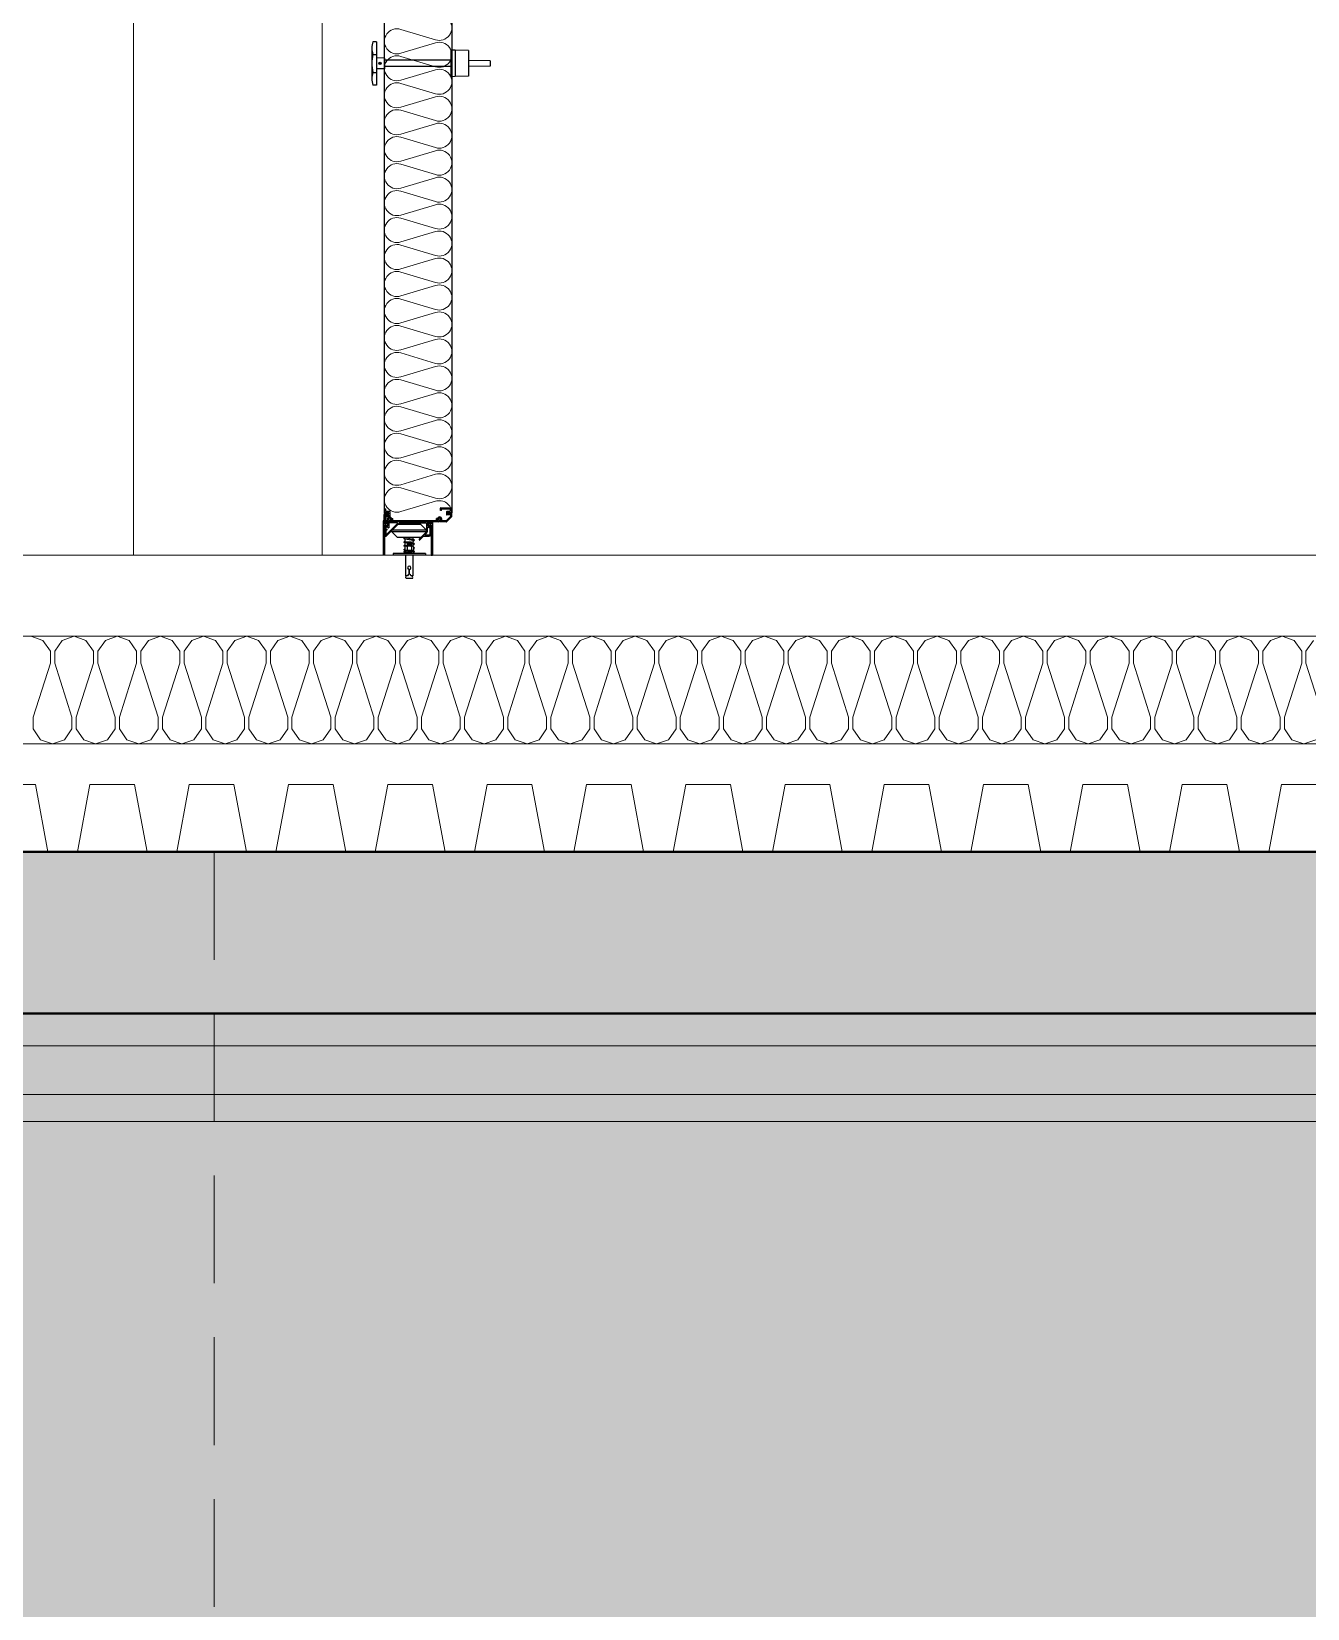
# Model space of a CAD drawing. Header units: millimetres. Extents: x 0 to 420000, y 0 to 297000.
# Drawn here: x 163324 to 165689, y 22497 to 25421 of the extents above; entities that cross this region are included whole.
import ezdxf

# ---------------------------------------------------------------- set-up
doc = ezdxf.new("R2010")
doc.units = ezdxf.units.MM
doc.linetypes.add('CEN', pattern=[62, 60, -1, 0, -1])
doc.linetypes.add('HIDDEN', pattern=[0.375, 0.25, -0.125])
for name, color, linetype, lineweight in [('A-AXIS-LINE', 1, 'CEN', 15), ('A-CONC-LIN1', 2, 'Continuous', 40), ('A-DWXM-DOOR', 4, 'Continuous', 25), ('A-ELEV-LIN3', 8, 'Continuous', 18), ('A-SECT-LIN3', 255, 'Continuous', 18), ('A-XXXX-DRBD', 9, 'Continuous', 20), ('A-XXXX-FIN2', 6, 'Continuous', 20), ('A-XXXX-HATC', 8, 'Continuous', 18), ('A-XXXX-HID', 8, 'HIDDEN', 18), ('A-XXXX-INSL2', 8, 'Continuous', 18)]:
    doc.layers.add(name, color=color, linetype=linetype, lineweight=lineweight)
doc.layers.add('A-CONC-SOLD', color=253, linetype='CEN')
doc.layers.add('A-XXXX-SOLD', color=252, linetype='Continuous')

# ---------------------------------------------------------------- blocks, each defined once
blk = doc.blocks.new('axis(211208)')
at = {"layer": 'A-AXIS-LINE', "ltscale": 1000}
for p, q in [((4631788.1, -441118.7), (4955413.1, -441118.7)), ((4631788.1, -442118.7), (4955413.1, -442118.7))]:
    blk.add_line(p, q, dxfattribs=at)
blk = doc.blocks.new('하부레일')
at = {"color": 7}
for p, q in [((1933954.2, 121909.3), (1933954.2, 121906.3)), ((1933954.7, 121909.3), (1933954.2, 121909.3)), ((1933954.2, 121909.3), (1933954.2, 121909.3)), ((1933954.2, 121902.7), (1933954.2, 121883.7)), ((1933954.5, 121906), (1933955.2, 121906)), ((1933955.2, 121903), (1933954.5, 121903)), ((1933955.5, 121908), (1933959.5, 121908)), ((1933955.5, 121906.3), (1933955.5, 121908)), ((1933955.5, 121901), (1933955.5, 121902.7)), ((1934037, 121909.3), (1933955.8, 121909.3)), ((1933955.9, 121882.9), (1933980.2, 121907.1)), ((1933956.6, 121885.6), (1933977.4, 121906.4)), ((1933959.5, 121908), (1933959.5, 121901)), ((1933959.5, 121903), (1933959.5, 121901.5)), ((1933961, 121906.3), (1933961, 121898.5)), ((1933961, 121903), (1933961, 121900.5)), ((1933977, 121907.3), (1933962, 121907.3)), ((1933980.3, 121907.3), (1933980.3, 121907.3)), ((1933980.3, 121907.3), (1933980.4, 121907.3)), ((1933980.5, 121907.3), (1934030, 121907.3)), ((1934031, 121906.3), (1934031, 121892.6)), ((1934033.2, 121901), (1934033.2, 121908)), ((1934033.2, 121908), (1934037.2, 121908)), ((1934037.2, 121908), (1934037.2, 121906.3)), ((1934037.2, 121902.7), (1934037.2, 121901)), ((1934037.5, 121906), (1934038.2, 121906)), ((1934038.2, 121903), (1934037.5, 121903)), ((1934038.5, 121909.3), (1934038.1, 121909.3)), ((1934038.5, 121906.3), (1934038.5, 121909.3)), ((1934038.5, 121885.4), (1934038.5, 121902.7)), ((1933955.2, 121882.7), (1933955.6, 121882.7)), ((1933959.5, 121901), (1933955.5, 121901)), ((1933955.7, 121892.8), (1933955.7, 121886)), ((1933958.2, 121894.9), (1933958.2, 121894.9)), ((1933960.5, 121898), (1933959.7, 121898)), ((1934017.2, 121877.1), (1934029.9, 121889.7)), ((1934017.2, 121876.4), (1934017.9, 121875.7)), ((1934018.6, 121875.7), (1934025.7, 121882.7)), ((1934025.8, 121882.9), (1934025.8, 121882.9)), ((1934025.8, 121882.9), (1934025.9, 121882.9)), ((1934026, 121882.9), (1934036, 121882.9)), ((1934037.2, 121901), (1934033.2, 121901))]:
    blk.add_line(p, q, dxfattribs=at)
blk.add_lwpolyline([(1934031, 121888, 0.198912), (1934033, 121893), (1934033, 121896.1), (1934033.6, 121896.1, -2.476798), (1934036.4, 121896.1), (1934037, 121896.1), (1934037, 121885.4, -0.414214), (1934036, 121884.4), (1934028.5, 121884.4, -0.668179), (1934028.2, 121885.2), (1934031, 121888)], format="xyb", dxfattribs=at)
for centre, radius, start, end in [((1933954.5, 121906.3), 0.3, 180, 270), ((1933954.5, 121902.7), 0.3, 90, 180), ((1933955.2, 121908.9), 0.671, 33.5584, 146.4416), ((1933955.2, 121906.3), 0.3, 270, 0), ((1933955.2, 121902.7), 0.3, 0, 90), ((1933962, 121906.3), 1, 90, 180), ((1933977, 121906.8), 0.5, 315, 90), ((1933980.5, 121906.8), 0.5, 90, 135), ((1934030, 121906.3), 1, 0, 90), ((1934037.5, 121908.9), 0.671, 33.5584, 146.4416), ((1934037.5, 121906.3), 0.3, 180, 270), ((1934037.5, 121902.7), 0.3, 90, 180), ((1934038.2, 121906.3), 0.3, 270, 0), ((1934038.2, 121902.7), 0.3, 0, 90), ((1933955.2, 121883.7), 1, 180, 270), ((1933955.6, 121883.2), 0.5, 270, 315), ((1933957.7, 121897.5), 2, 14.4775, 267.7958), ((1933957.2, 121892.8), 1.5, 83.8931, 180), ((1933956.2, 121886), 0.5, 180, 315), ((1933957.7, 121897.5), 3.2, 263.8931, 267.7958), ((1933957.6, 121894.9), 0.6, 0, 87.7958), ((1933957.6, 121894.9), 0.6, 267.7958, 0), ((1933960.5, 121898.5), 0.5, 270, 0), ((1934017.6, 121876.7), 0.5, 135, 225), ((1934018.3, 121876), 0.5, 225, 315), ((1934026, 121882.4), 0.5, 90, 135), ((1934027, 121892.6), 4, 315, 0), ((1934036, 121885.4), 2.5, 270, 0)]:
    blk.add_arc(centre, radius, start, end, dxfattribs=at)
blk = doc.blocks.new('치마고무')
at = {"color": 4}
for p, q in [((1934109.5, 121911.4), (1934107, 121911.4)), ((1934107, 121911.4), (1934107, 121847.8)), ((1934109.5, 121911.4), (1934109.5, 121905.4)), ((1934109.5, 121905.4), (1934112.5, 121905.4)), ((1934109.5, 121903.4), (1934109.5, 121847.8)), ((1934109.5, 121903.4), (1934112.5, 121903.4)), ((1934114.5, 121907.3), (1934112.5, 121907.3)), ((1934112.5, 121907.3), (1934112.5, 121905.4)), ((1934112.5, 121903.4), (1934112.5, 121901.5)), ((1934114.5, 121901.5), (1934112.5, 121901.5)), ((1934114.5, 121907.3), (1934114.5, 121901.5)), ((1934191, 121907.3), (1934193, 121907.3)), ((1934191, 121907.3), (1934191, 121901.5)), ((1934191, 121901.5), (1934193, 121901.5)), ((1934193, 121907.3), (1934193, 121905.4)), ((1934196, 121905.4), (1934193, 121905.4)), ((1934193, 121903.4), (1934193, 121901.5)), ((1934196, 121903.4), (1934193, 121903.4)), ((1934196, 121911.4), (1934198.5, 121911.4)), ((1934196, 121911.4), (1934196, 121905.4)), ((1934196, 121903.4), (1934196, 121847.8)), ((1934198.5, 121911.4), (1934198.5, 121847.8)), ((1934109.5, 121847.8), (1934107, 121847.8)), ((1934109.5, 121847.8), (1934109.2, 121847.8)), ((1934196, 121847.8), (1934198.5, 121847.8)), ((1934198.2, 121847.8), (1934198.5, 121847.8))]:
    blk.add_line(p, q, dxfattribs=at)
blk = doc.blocks.new('하부로라측면')
at = {"color": 8}
for p, q in [((1934196.1, 122059.6), (1934206.6, 122070.1)), ((1934196.1, 122056.6), (1934196.1, 122059.6)), ((1934260.1, 122059.6), (1934196.1, 122059.6)), ((1934260.1, 122056.6), (1934196.1, 122056.6)), ((1934196.1, 122056.6), (1934206.6, 122046.1)), ((1934249.6, 122070.1), (1934206.6, 122070.1)), ((1934249.6, 122070.1), (1934260.1, 122059.6)), ((1934249.6, 122046.1), (1934260.1, 122056.6)), ((1934260.1, 122056.6), (1934260.1, 122059.6)), ((1934249.6, 122046.1), (1934206.6, 122046.1)), ((1934220.6, 122045.1), (1934219.1, 122045.4)), ((1934220.6, 122038.1), (1934219.1, 122038.3)), ((1934220.6, 122031), (1934219.1, 122031.3)), ((1934220.2, 122024.1), (1934219.1, 122024.3)), ((1934220.4, 122020), (1934219.1, 122020.2)), ((1934220.6, 122045.8), (1934219.5, 122045.6)), ((1934220.6, 122038.8), (1934219.5, 122038.6)), ((1934220.6, 122031.8), (1934219.5, 122031.6)), ((1934220.2, 122024.7), (1934219.5, 122024.6)), ((1934220.4, 122020.7), (1934219.5, 122020.5)), ((1934220.6, 122043.1), (1934219.6, 122043.2)), ((1934220.6, 122036), (1934219.6, 122036.2)), ((1934220.3, 122029.1), (1934219.6, 122029.2)), ((1934220.6, 122022), (1934219.6, 122022.1)), ((1934220.6, 122017.9), (1934219.6, 122018.1)), ((1934220.2, 122028.7), (1934220.2, 122023.1)), ((1934228.1, 122022.1), (1934220.4, 122020.9)), ((1934220.4, 122020.9), (1934220.4, 122018.4)), ((1934228.1, 122019.7), (1934220.4, 122018.4)), ((1934220.4, 122018.4), (1934228.1, 122018.4)), ((1934220.6, 122045.1), (1934220.6, 122046.1)), ((1934235.6, 122042.4), (1934220.6, 122045.1)), ((1934220.6, 122038.1), (1934220.6, 122043.1)), ((1934235.6, 122040.4), (1934220.6, 122043.1)), ((1934226.2, 122037.1), (1934220.6, 122038.1)), ((1934220.6, 122031), (1934220.6, 122036)), ((1934224.3, 122035.4), (1934220.6, 122036)), ((1934224.3, 122030.4), (1934220.6, 122031)), ((1934220.6, 122020.9), (1934220.6, 122022)), ((1934223.8, 122021.4), (1934220.6, 122022)), ((1934234.9, 122029.7), (1934221.2, 122029.7)), ((1934234.9, 122022.1), (1934221.2, 122022.1)), ((1934224.3, 122037.1), (1934223.6, 122037.1)), ((1934223.6, 122037.1), (1934224.3, 122037)), ((1934223.6, 122037.1), (1934224.3, 122037.1)), ((1934224.3, 122035.6), (1934223.6, 122035.6)), ((1934223.6, 122035.6), (1934224.3, 122035.5)), ((1934223.6, 122035.6), (1934224.3, 122035.6)), ((1934224.3, 122034.1), (1934223.6, 122034.1)), ((1934223.6, 122034.1), (1934224.3, 122034)), ((1934223.6, 122034.1), (1934224.3, 122034.1)), ((1934224.3, 122032.5), (1934223.6, 122032.6)), ((1934223.6, 122032.6), (1934224.3, 122032.5)), ((1934223.6, 122032.6), (1934224.3, 122032.6)), ((1934224.3, 122031), (1934223.6, 122031.1)), ((1934223.6, 122031.1), (1934224.3, 122031)), ((1934223.6, 122031.1), (1934224.3, 122031.1)), ((1934224.3, 122022), (1934223.6, 122022.1)), ((1934223.6, 122022.1), (1934224.3, 122022)), ((1934223.6, 122022.1), (1934224.3, 122022.1)), ((1934224.1, 122029.7), (1934224.1, 122022.1)), ((1934231.9, 122037.1), (1934224.3, 122037.1)), ((1934224.3, 122037.1), (1934224.3, 122029.7)), ((1934231.9, 122036.8), (1934224.3, 122037.1)), ((1934231.9, 122036.8), (1934224.3, 122037.1)), ((1934231.9, 122036.8), (1934224.3, 122037)), ((1934231.9, 122035.3), (1934224.3, 122035.6)), ((1934231.9, 122035.3), (1934224.3, 122035.6)), ((1934231.9, 122035.3), (1934224.3, 122035.5)), ((1934231.9, 122033.8), (1934224.3, 122034.1)), ((1934231.9, 122033.8), (1934224.3, 122034.1)), ((1934231.9, 122033.8), (1934224.3, 122034)), ((1934231.9, 122032.3), (1934224.3, 122032.6)), ((1934231.9, 122032.3), (1934224.3, 122032.5)), ((1934231.9, 122032.3), (1934224.3, 122032.5)), ((1934231.9, 122030.8), (1934224.3, 122031.1)), ((1934231.9, 122030.8), (1934224.3, 122031)), ((1934231.9, 122030.8), (1934224.3, 122031)), ((1934224.3, 122022.1), (1934224.3, 122021.5)), ((1934227.2, 122022), (1934224.3, 122022.1)), ((1934227.1, 122021.9), (1934224.3, 122022)), ((1934226.9, 122021.9), (1934224.3, 122022)), ((1934224.3, 122018.4), (1934224.3, 122017.2)), ((1934228.1, 122022.1), (1934228.1, 122017.2)), ((1934228.1, 122019.7), (1934235.7, 122020.9)), ((1934235.7, 122020.9), (1934228.1, 122020.9)), ((1934228.1, 122017.2), (1934235.7, 122018.4)), ((1934235.6, 122021.4), (1934231.4, 122022.1)), ((1934231.9, 122037.1), (1934231.9, 122029.7)), ((1934232.6, 122036.8), (1934231.9, 122036.8)), ((1934232.5, 122036.8), (1934231.9, 122036.8)), ((1934232.6, 122036.8), (1934231.9, 122036.8)), ((1934235.6, 122035.4), (1934231.9, 122036.1)), ((1934232.6, 122035.3), (1934231.9, 122035.3)), ((1934232.5, 122035.3), (1934231.9, 122035.3)), ((1934232.6, 122035.3), (1934231.9, 122035.3)), ((1934235.6, 122033.4), (1934231.9, 122034)), ((1934232.6, 122033.8), (1934231.9, 122033.8)), ((1934232.5, 122033.8), (1934231.9, 122033.8)), ((1934232.6, 122033.8), (1934231.9, 122033.8)), ((1934232.6, 122032.3), (1934231.9, 122032.3)), ((1934232.5, 122032.3), (1934231.9, 122032.3)), ((1934232.6, 122032.3), (1934231.9, 122032.3)), ((1934232.6, 122030.8), (1934231.9, 122030.8)), ((1934232.5, 122030.8), (1934231.9, 122030.8)), ((1934232.6, 122030.8), (1934231.9, 122030.8)), ((1934231.9, 122022.1), (1934231.9, 122020.9)), ((1934232.6, 122021.8), (1934231.9, 122021.8)), ((1934232.5, 122021.8), (1934231.9, 122021.8)), ((1934232.6, 122021.8), (1934231.9, 122021.8)), ((1934232.1, 122029.7), (1934232.1, 122022.1)), ((1934235.6, 122018.1), (1934234.6, 122018.2)), ((1934235.6, 122042.4), (1934235.6, 122046.1)), ((1934235.6, 122042.4), (1934236.5, 122042.3)), ((1934235.6, 122035.4), (1934235.6, 122040.4)), ((1934235.6, 122040.4), (1934237.1, 122040.2)), ((1934235.6, 122039.7), (1934236.6, 122039.9)), ((1934235.6, 122035.4), (1934236.5, 122035.3)), ((1934235.6, 122029.5), (1934235.6, 122033.4)), ((1934235.6, 122033.4), (1934237.1, 122033.1)), ((1934235.6, 122032.6), (1934236.6, 122032.9)), ((1934235.6, 122021.4), (1934235.6, 122022.3)), ((1934235.6, 122021.4), (1934236.5, 122021.2)), ((1934235.6, 122018.1), (1934235.6, 122018.4)), ((1934235.6, 122018.1), (1934236.5, 122018)), ((1934235.7, 122020.9), (1934235.7, 122018.4)), ((1934235.7, 122019.3), (1934237.1, 122019.1)), ((1934235.7, 122018.6), (1934236.6, 122018.8)), ((1934235.9, 122028.7), (1934235.9, 122023.1)), ((1934235.9, 122028.3), (1934236.5, 122028.2)), ((1934235.9, 122026.3), (1934237.1, 122026.1)), ((1934235.9, 122025.7), (1934236.6, 122025.8)), ((1934258.1, 122016.1), (1934198.1, 122016.1)), ((1934198.1, 122016.1), (1934198.1, 122013.1)), ((1934258.1, 122013.1), (1934198.1, 122013.1)), ((1934218.3, 122016.1), (1934218.3, 122017.2)), ((1934237.8, 122017.2), (1934218.3, 122017.2)), ((1934237.8, 122016.1), (1934218.3, 122016.1)), ((1934220.6, 122017.2), (1934220.6, 122017.9)), ((1934226.6, 122017.2), (1934220.6, 122017.9)), ((1934221.3, 122013.1), (1934221.3, 121974.9)), ((1934234.8, 122013.1), (1934221.3, 122013.1)), ((1934224.3, 122017.5), (1934223.6, 122017.6)), ((1934223.6, 122017.6), (1934224.3, 122017.5)), ((1934223.6, 122017.6), (1934224.3, 122017.6)), ((1934231.9, 122017.3), (1934224.3, 122017.6)), ((1934231.9, 122017.3), (1934224.3, 122017.5)), ((1934231.9, 122017.3), (1934224.3, 122017.5)), ((1934231.9, 122017.8), (1934231.9, 122017.2)), ((1934232.6, 122017.3), (1934231.9, 122017.3)), ((1934232.5, 122017.3), (1934231.9, 122017.3)), ((1934232.6, 122017.3), (1934231.9, 122017.3)), ((1934234.8, 122013.1), (1934234.8, 121974.9)), ((1934237.8, 122016.1), (1934237.8, 122017.2)), ((1934258.1, 122016.1), (1934258.1, 122013.1)), ((1934225.1, 121974.9), (1934221.3, 121974.9)), ((1934221.7, 121971.8), (1934222.6, 121974.9)), ((1934222.2, 121969.8), (1934221.7, 121971.8)), ((1934234, 121969.8), (1934222.2, 121969.8)), ((1934227.8, 121977.9), (1934227.8, 121986.9)), ((1934228.3, 121977.9), (1934228.3, 121986.9)), ((1934234.8, 121974.9), (1934231.1, 121974.9)), ((1934234.5, 121971.8), (1934233.6, 121974.9)), ((1934234, 121969.8), (1934234.5, 121971.8))]:
    blk.add_line(p, q, dxfattribs=at)
for centre, radius, start, end in [((1934219.6, 122017.1), 1, 5.7392, 174.2608), ((1934221.2, 122028.7), 1, 90, 180), ((1934219.2, 122028.7), 1, 359.9986, 0.0019), ((1934221.2, 122023.1), 1, 180, 270), ((1934219.2, 122023.1), 1, 359.9981, 0.0014), ((1934223.1, 122028.7), 1, 359.9986, 90), ((1934223.1, 122023.1), 1, 270, 0.0014), ((1934225.1, 122028.7), 1, 90, 180), ((1934225.1, 122023.1), 1, 180, 270), ((1934231.1, 122028.7), 1, 359.9986, 90), ((1934231.1, 122023.1), 1, 270, 0.0014), ((1934233.1, 122028.7), 1, 90, 180), ((1934233.1, 122023.1), 1, 180, 270), ((1934234.9, 122028.7), 1, 359.9986, 90), ((1934234.9, 122023.1), 1, 270, 0.0014), ((1934236.9, 122028.7), 1, 179.9986, 180), ((1934236.9, 122023.1), 1, 180, 180.0014), ((1934228.1, 121989.9), 3, 274.7802, 265.2198), ((1934228.1, 121974.9), 3, 94.7802, 180), ((1934228.1, 121974.9), 3, 0, 85.2198)]:
    blk.add_arc(centre, radius, start, end, dxfattribs=at)
at = {"color": 8, "extrusion": (0, 0, -1)}
for centre, start_param, end_param in [((1934220.6, 122044.4), -1.072233, 1.025942), ((1934220.6, 122037.4), -1.072233, 1.025942), ((1934220.6, 122030.4), -1.072233, 1.025942), ((1934220.6, 122023.4), -1.072233, 1.025942), ((1934220.6, 122019.3), -1.072233, 1.025942), ((1934235.6, 122041.1), 2.06936, 4.167535), ((1934235.6, 122034), 2.06936, 4.167535), ((1934235.6, 122027), 2.06936, 4.167535), ((1934235.6, 122020), 2.06936, 4.167535), ((1934235.6, 122016.7), 2.06936, 2.795252)]:
    blk.add_ellipse(centre, major_axis=(-2, 0), ratio=0.692627, start_param=start_param, end_param=end_param, dxfattribs=at)
blk = doc.blocks.new('쫄대1')
at = {"color": 7}
for p, q in [((1931719.4, 129194.8), (1931719.4, 129194.3)), ((1931722.9, 129192.2), (1931721.4, 129191.4)), ((1931721.4, 129191.4), (1931721.4, 129190.9)), ((1931721.4, 129190.9), (1931731.4, 129190.9)), ((1931722.9, 129193.9), (1931722.9, 129192.2)), ((1931724.4, 129193.7), (1931728.4, 129193.7)), ((1931724.4, 129193.7), (1931724.4, 129192.2)), ((1931724.4, 129192.2), (1931728.4, 129192.2)), ((1931728.4, 129193.7), (1931728.4, 129192.2)), ((1931729.9, 129193.9), (1931729.9, 129192.2)), ((1931731.4, 129191.4), (1931729.9, 129192.2)), ((1931731.4, 129191.4), (1931731.4, 129190.9)), ((1931733.4, 129194.8), (1931733.4, 129194.3))]:
    blk.add_line(p, q, dxfattribs=at)
blk.add_ellipse((1931726.4, 129194.8), major_axis=(-7, 0), ratio=0.085714, start_param=3.141593, end_param=6.283185, dxfattribs=at)
at = {"color": 7, "extrusion": (0, 0, -1)}
for centre, major_axis, start_param, end_param in [((1931729.1, 129194.3), (9.64, 0.01), 2.261533, 3.134107), ((1931723.8, 129194.3), (-9.64, 0.01), 3.149078, 4.021652)]:
    blk.add_ellipse(centre, major_axis=major_axis, ratio=0.062704, start_param=start_param, end_param=end_param, dxfattribs=at)
blk = doc.blocks.new('방열도어-양개')
at = {"color": 1}
for p, q in [((78.7, 940.4), (78.7, 883.6)), ((87.2, 952.2), (80.7, 952.2)), ((87.2, 952.2), (87.2, 871.8)), ((225.5, 936.7), (225.5, 887.2)), ((233.2, 936.5), (225.5, 936.7)), ((258.2, 935.7), (233.2, 936.5)), ((233.2, 936.5), (233.2, 887.5)), ((258.2, 935.7), (258.2, 888.2)), ((80.7, 928.6), (87.2, 928.6)), ((102, 921.8), (87.2, 922.1)), ((102, 921.8), (102, 902.1)), ((225.5, 917.7), (102, 917.7)), ((298.2, 917), (258.2, 917.5)), ((298.2, 907), (258.2, 906.5)), ((298.2, 917), (298.2, 907)), ((80.7, 895.3), (87.2, 895.3)), ((102, 902.1), (87.2, 901.9)), ((225.5, 906.3), (102, 906.3)), ((233.2, 887.5), (225.5, 887.2)), ((258.2, 888.2), (233.2, 887.5)), ((87.2, 871.8), (80.7, 871.8))]:
    blk.add_line(p, q, dxfattribs=at)
at = {"color": 6}
for p, q in [((206.5, 87.9), (225.7, 87.9)), ((102, 73.9), (102, 76.4)), ((104, 73.9), (102, 73.9)), ((102, 62.4), (102, 65.9)), ((104, 65.9), (102, 65.9)), ((102.5, 76.9), (110.5, 76.9)), ((110.2, 61.9), (102.5, 61.9)), ((102.8, 79.4), (102.8, 85.9)), ((102.8, 85.9), (104.8, 85.9)), ((110.5, 78.9), (103.3, 78.9)), ((104, 73.9), (104, 74.4)), ((104, 64.4), (104, 65.9)), ((106.5, 74.9), (104.5, 74.9)), ((107.8, 63.9), (104.5, 63.9)), ((104.8, 81.4), (104.8, 85.9)), ((112, 80.9), (105.3, 80.9)), ((106.5, 74.9), (106.5, 71.9)), ((108.5, 71.9), (106.5, 71.9)), ((110, 74.9), (108.5, 74.9)), ((108.5, 74.9), (108.5, 71.9)), ((110.5, 78.9), (110.5, 76.9)), ((110.5, 70.8), (110.5, 74.4)), ((110.7, 64.8), (110.7, 62.4)), ((112.3, 64.8), (112.3, 62.4)), ((112.5, 70.8), (112.5, 80.4)), ((203.1, 61.9), (112.8, 61.9)), ((200.6, 63.9), (115.2, 63.9)), ((115.4, 67.9), (117.5, 67.9)), ((115.4, 65.9), (117.5, 65.9)), ((117.5, 65.9), (117.5, 67.9)), ((200.5, 67.9), (198.4, 67.9)), ((198.4, 65.9), (198.4, 67.9)), ((200.5, 65.9), (198.4, 65.9)), ((203.6, 64.8), (203.6, 62.4)), ((205.2, 64.8), (205.2, 62.4)), ((216.8, 61.9), (205.7, 61.9)), ((206, 82.9), (206, 87.4)), ((208, 82.9), (206, 82.9)), ((208, 82.9), (208, 85.4)), ((216, 63.9), (208.1, 63.9)), ((208.5, 85.9), (223.7, 85.9)), ((225.2, 72.6), (216.4, 64)), ((217, 80.4), (217, 75.4)), ((227.2, 71.8), (217.1, 62)), ((223.7, 80.9), (217.5, 80.9)), ((224.8, 74.9), (217.5, 74.9)), ((225.7, 78.9), (219, 78.9)), ((219, 78.9), (219, 76.9)), ((226.8, 76.9), (219, 76.9)), ((224.2, 85.4), (224.2, 81.4)), ((225.3, 73), (225.3, 74.4)), ((226.2, 87.4), (226.2, 79.4)), ((227.3, 72.1), (227.3, 76.4))]:
    blk.add_line(p, q, dxfattribs=at)
at = {"color": 7}
for p, q in [((108.5, 73.6), (109.3, 74.4)), ((108.5, 73.2), (109.7, 74.4)), ((108.7, 72.9), (110, 74.2)), ((108.9, 72.7), (110.2, 74)), ((109.2, 72.5), (110.4, 73.7)), ((109.6, 72.5), (110.4, 73.3))]:
    blk.add_line(p, q, dxfattribs=at)
at = {"color": 1}
for radius in [2.1, 1.75]:
    blk.add_circle((94, 912), radius, dxfattribs=at)
at = {"color": 7}
blk.add_circle((109.5, 73.4), 0.97, dxfattribs=at)
at = {"color": 1}
for centre, radius, start, end in [((114.4, 940.4), 35.7, 160.7193, 180), ((114.4, 940.4), 35.7, 180, 199.2807), ((149, 912), 70.3, 166.302, 180), ((149, 912), 70.3, 180, 193.698), ((114.4, 883.6), 35.7, 160.7193, 180), ((114.4, 883.6), 35.7, 180, 199.2807)]:
    blk.add_arc(centre, radius, start, end, dxfattribs=at)
at = {"color": 6}
for centre, radius, start, end in [((206.5, 87.4), 0.5, 90, 180), ((225.7, 87.4), 0.5, 0, 90), ((102.5, 76.4), 0.5, 90, 180), ((102.5, 62.4), 0.5, 180, 270), ((103.3, 79.4), 0.5, 180, 270), ((104.5, 74.4), 0.5, 90, 180), ((104.5, 64.4), 0.5, 180, 270), ((104.5, 64.4), 0.5, 180, 270), ((105.3, 81.4), 0.5, 180, 270), ((111.5, 66.9), 4, 326.251, 213.749), ((107.8, 64.4), 0.5, 270, 33.749), ((107.8, 64.4), 0.5, 270, 33.749), ((111.5, 66.9), 2, 302.231, 237.769), ((110, 74.4), 0.5, 0, 90), ((110.2, 62.4), 0.5, 270, 360), ((110.2, 64.8), 0.5, 360, 57.769), ((112, 80.4), 0.5, 0, 90), ((112.8, 64.8), 0.5, 122.231, 180), ((112.8, 62.4), 0.5, 180, 270), ((115.2, 64.4), 0.5, 146.251, 270), ((204.4, 66.9), 4, 326.251, 213.749), ((200.6, 64.4), 0.5, 270, 33.749), ((204.4, 66.9), 2, 302.231, 237.769), ((203.1, 62.4), 0.5, 270, 0), ((203.1, 64.8), 0.5, 0, 57.769), ((205.7, 64.8), 0.5, 122.231, 180), ((205.7, 62.4), 0.5, 180, 270), ((208.1, 64.4), 0.5, 146.251, 270), ((208.5, 85.4), 0.5, 90, 180), ((216, 64.4), 0.5, 270, 311.3416), ((216.8, 62.4), 0.5, 270, 323.8453), ((216.8, 62.4), 0.5, 270, 314.0718), ((217.5, 80.4), 0.5, 90, 180), ((217.5, 75.4), 0.5, 180, 270), ((223.7, 85.4), 0.5, 0, 90), ((223.7, 81.4), 0.5, 270, 0), ((224.8, 74.4), 0.5, 0, 90), ((224.8, 73), 0.5, 311.3416, 0), ((225.7, 79.4), 0.5, 270, 0), ((226.8, 76.4), 0.5, 0, 90), ((226.8, 72.1), 0.5, 314.0718, 0), ((226.8, 72.1), 0.5, 311.3416, 0)]:
    blk.add_arc(centre, radius, start, end, dxfattribs=at)
at = {"layer": 'A-DWXM-DOOR'}
for p, q in [((102, 77.9), (102, 3025.7)), ((227, 3025.7), (227, 77.9)), ((110, 77.9), (102, 77.9)), ((227, 77.9), (219, 77.9))]:
    blk.add_line(p, q, dxfattribs=at)
at = {"layer": 'A-XXXX-INSL2'}
blk.add_lwpolyline([(227, 77.9, 0.509267), (196.7, 100), (132.3, 80.8, -1.37259), (132.3, 125), (196.7, 105.8, 1.37259), (196.7, 150), (132.3, 130.8, -1.37259), (132.3, 175), (196.7, 155.8, 1.37259), (196.7, 200), (132.3, 180.8, -1.37259), (132.3, 225), (196.7, 205.8, 1.37259), (196.7, 250), (132.3, 230.8, -1.37259), (132.3, 275), (196.7, 255.8, 1.37259), (196.7, 300), (132.3, 280.8, -1.37259), (132.3, 325), (196.7, 305.8, 1.37259), (196.7, 350), (132.3, 330.8, -1.37259), (132.3, 375), (196.7, 355.8, 1.37259), (196.7, 400), (132.3, 380.8, -1.37259), (132.3, 425), (196.7, 405.8, 1.37259), (196.7, 450), (132.3, 430.8, -1.37259), (132.3, 475), (196.7, 455.8, 1.37259), (196.7, 500), (132.3, 480.8, -1.37259), (132.3, 525), (196.7, 505.8, 1.37259), (196.7, 550), (132.3, 530.8, -1.37259), (132.3, 575), (196.7, 555.8, 1.37259), (196.7, 600), (132.3, 580.8, -1.37259), (132.3, 625), (196.7, 605.8, 1.37259), (196.7, 650), (132.3, 630.8, -1.37259), (132.3, 675), (196.7, 655.8, 1.37259), (196.7, 700), (132.3, 680.8, -1.37259), (132.3, 725), (196.7, 705.8, 1.37259), (196.7, 750), (132.3, 730.8, -1.37259), (132.3, 775), (196.7, 755.8, 1.37259), (196.7, 800), (132.3, 780.8, -1.37259), (132.3, 825), (196.7, 805.8, 1.37259), (196.7, 850), (132.3, 830.8, -1.37259), (132.3, 875), (196.7, 855.8, 1.37259), (196.7, 900), (132.3, 880.8, -1.37259), (132.3, 925), (196.7, 905.8, 1.37259), (196.7, 950), (132.3, 930.8, -1.37259), (132.3, 975), (196.7, 955.8, 1.37259), (196.7, 1000)], format="xyb", dxfattribs=at)
for name, p in [('치마고무', (-1934007, -121847.8)), ('하부레일', (-1933850.9, -121847.4)), ('하부로라측면', (-1934080, -122013.1))]:
    blk.add_blockref(name, p)
at = {"rotation": 90}
blk.add_blockref('쫄대1', (129296.4, -1931656.5), dxfattribs=at)
blk = doc.blocks.new('지하2층')
at = {"layer": 'A-CONC-SOLD'}
h = blk.add_hatch(color=256, dxfattribs=at)
h.dxf.hatch_style = 1
h.paths.add_polyline_path([(4879373.8, -392168.7), (4878973.8, -392168.7), (4878973.8, -391118.7), (4878823.8, -391118.7), (4878823.8, -391368.7), (4878373.8, -391368.7), (4878373.8, -392368.7), (4878323.8, -392368.7), (4878323.8, -393068.7), (4878673.8, -393068.7), (4878673.8, -401668.7), (4877923.8, -401668.7), (4877923.8, -401118.7), (4877723.8, -401118.7), (4877723.8, -401668.7), (4801523.8, -401668.7), (4801523.8, -401128.7), (4801323.8, -401128.7), (4801323.8, -401968.7), (4801493.8, -401968.7), (4801478.8, -401977.7), (4801478.8, -402318.7), (4759168.8, -402318.7), (4759168.8, -401977.7), (4759153.8, -401968.7), (4759323.8, -401968.7), (4759323.8, -401128.7), (4759123.8, -401128.7), (4759123.8, -401668.7), (4682923.8, -401668.7), (4682923.8, -401118.7), (4682723.8, -401118.7), (4682723.8, -401668.7), (4681973.8, -401668.7), (4681973.8, -393068.7), (4682323.8, -393068.7), (4682323.8, -392368.7), (4682273.8, -392368.7), (4682273.8, -391368.7), (4681823.8, -391368.7), (4681823.8, -391118.7), (4681673.8, -391118.7), (4681673.8, -392168.7), (4681273.8, -392168.7), (4681273.8, -401968.7), (4758323.8, -401968.7), (4758323.8, -402618.7), (4802323.8, -402618.7), (4802323.8, -401968.7), (4879373.8, -401968.7)])
at = {"layer": 'A-CONC-LIN1'}
for points in [[(4681673.8, -391118.7), (4681673.8, -392168.7), (4681273.8, -392168.7), (4681273.8, -401968.7), (4758323.8, -401968.7), (4758323.8, -402618.7), (4802323.8, -402618.7), (4802323.8, -401968.7), (4879373.8, -401968.7), (4879373.8, -392168.7), (4878973.8, -392168.7), (4878973.8, -391118.7)], [(4801478.8, -402318.7), (4759168.8, -402318.7), (4759168.8, -401977.7), (4759153.8, -401968.7), (4759323.8, -401968.7), (4759323.8, -401128.7), (4759123.8, -401128.7), (4759123.8, -401668.7), (4682923.8, -401668.7)]]:
    blk.add_lwpolyline(points, dxfattribs=at)
at = {"layer": 'A-ELEV-LIN3'}
for p, q in [((4733823.8, -398118.7), (4733823.8, -401118.7)), ((4734173.8, -398118.7), (4734173.8, -401118.7))]:
    blk.add_line(p, q, dxfattribs=at)
at = {"layer": 'A-XXXX-DRBD'}
blk.add_lwpolyline([(4733559.1, -401543.7), (4733642, -401543.7), (4733665.3, -401668.7), (4733719.9, -401668.7), (4733743.2, -401543.7), (4733826.1, -401543.7), (4733849.4, -401668.7), (4733904, -401668.7), (4733927.3, -401543.7), (4734010.2, -401543.7), (4734033.5, -401668.7), (4734088.1, -401668.7), (4734111.4, -401543.7), (4734194.2, -401543.7), (4734217.6, -401668.7), (4734272.2, -401668.7), (4734295.5, -401543.7), (4734378.3, -401543.7), (4734401.6, -401668.7), (4734456.3, -401668.7), (4734479.6, -401543.7), (4734562.4, -401543.7), (4734585.7, -401668.7), (4734640.4, -401668.7), (4734663.7, -401543.7), (4734746.5, -401543.7), (4734769.8, -401668.7), (4734824.5, -401668.7), (4734847.8, -401543.7), (4734930.6, -401543.7), (4734953.9, -401668.7), (4735008.5, -401668.7), (4735031.9, -401543.7), (4735114.7, -401543.7), (4735138, -401668.7), (4735192.6, -401668.7), (4735216, -401543.7), (4735298.8, -401543.7), (4735322.1, -401668.7), (4735376.7, -401668.7), (4735400, -401543.7), (4735482.9, -401543.7), (4735506.2, -401668.7), (4735560.8, -401668.7), (4735584.1, -401543.7), (4735667, -401543.7), (4735690.3, -401668.7), (4735744.9, -401668.7), (4735768.2, -401543.7), (4735851, -401543.7), (4735874.4, -401668.7), (4735929, -401668.7), (4735952.3, -401543.7), (4736035.1, -401543.7)], dxfattribs=at)
at = {"layer": 'A-XXXX-FIN2'}
blk.add_lwpolyline([(4683073.8, -401118.7), (4759113.8, -401118.7)], dxfattribs=at)
at = {"layer": 'A-XXXX-INSL2'}
for points in [[(4682923.8, -401268.7), (4759113.8, -401268.7)], [(4736011.8, -401276.7), (4735997.8, -401296.7), (4735997.8, -401318.7), (4736029.8, -401418.7)], [(4736015.8, -401460.7), (4735993.8, -401468.7), (4735971.8, -401460.7), (4735957.8, -401440.7), (4735957.8, -401418.7), (4735989.8, -401318.7), (4735989.8, -401296.7), (4735975.8, -401276.7), (4735953.8, -401268.7), (4735931.8, -401276.7), (4735917.8, -401296.7), (4735917.8, -401318.7), (4735949.8, -401418.7), (4735949.8, -401440.7), (4735935.8, -401460.7), (4735913.8, -401468.7), (4735891.8, -401460.7), (4735877.8, -401440.7), (4735877.8, -401418.7), (4735909.8, -401318.7), (4735909.8, -401296.7), (4735895.8, -401276.7), (4735873.8, -401268.7), (4735851.8, -401276.7), (4735837.8, -401296.7), (4735837.8, -401318.7), (4735869.8, -401418.7), (4735869.8, -401440.7), (4735855.8, -401460.7), (4735833.8, -401468.7), (4735811.8, -401460.7), (4735797.8, -401440.7), (4735797.8, -401418.7), (4735829.8, -401318.7), (4735829.8, -401296.7), (4735815.8, -401276.7), (4735793.8, -401268.7), (4735771.8, -401276.7), (4735757.8, -401296.7), (4735757.8, -401318.7), (4735789.8, -401418.7), (4735789.8, -401440.7), (4735775.8, -401460.7), (4735753.8, -401468.7), (4735731.8, -401460.7), (4735717.8, -401440.7), (4735717.8, -401418.7), (4735749.8, -401318.7), (4735749.8, -401296.7), (4735735.8, -401276.7), (4735713.8, -401268.7), (4735691.8, -401276.7), (4735677.8, -401296.7), (4735677.8, -401318.7), (4735709.8, -401418.7), (4735709.8, -401440.7), (4735695.8, -401460.7), (4735673.8, -401468.7), (4735651.8, -401460.7), (4735637.8, -401440.7), (4735637.8, -401418.7), (4735669.8, -401318.7), (4735669.8, -401296.7), (4735655.8, -401276.7), (4735633.8, -401268.7), (4735611.8, -401276.7), (4735597.8, -401296.7), (4735597.8, -401318.7), (4735629.8, -401418.7), (4735629.8, -401440.7), (4735615.8, -401460.7), (4735593.8, -401468.7), (4735571.8, -401460.7), (4735557.8, -401440.7), (4735557.8, -401418.7), (4735589.8, -401318.7), (4735589.8, -401296.7), (4735575.8, -401276.7), (4735553.8, -401268.7), (4735531.8, -401276.7), (4735517.8, -401296.7), (4735517.8, -401318.7), (4735549.8, -401418.7), (4735549.8, -401440.7), (4735535.8, -401460.7), (4735513.8, -401468.7), (4735491.8, -401460.7), (4735477.8, -401440.7), (4735477.8, -401418.7), (4735509.8, -401318.7), (4735509.8, -401296.7), (4735495.8, -401276.7), (4735473.8, -401268.7), (4735451.8, -401276.7), (4735437.8, -401296.7), (4735437.8, -401318.7), (4735469.8, -401418.7), (4735469.8, -401440.7), (4735455.8, -401460.7), (4735433.8, -401468.7), (4735411.8, -401460.7), (4735397.8, -401440.7), (4735397.8, -401418.7), (4735429.8, -401318.7), (4735429.8, -401296.7), (4735415.8, -401276.7), (4735393.8, -401268.7), (4735371.8, -401276.7), (4735357.8, -401296.7), (4735357.8, -401318.7), (4735389.8, -401418.7), (4735389.8, -401440.7), (4735375.8, -401460.7), (4735353.8, -401468.7), (4735331.8, -401460.7), (4735317.8, -401440.7), (4735317.8, -401418.7), (4735349.8, -401318.7), (4735349.8, -401296.7), (4735335.8, -401276.7), (4735313.8, -401268.7), (4735291.8, -401276.7), (4735277.8, -401296.7), (4735277.8, -401318.7), (4735309.8, -401418.7), (4735309.8, -401440.7), (4735295.8, -401460.7), (4735273.8, -401468.7), (4735251.8, -401460.7), (4735237.8, -401440.7), (4735237.8, -401418.7), (4735269.8, -401318.7), (4735269.8, -401296.7), (4735255.8, -401276.7), (4735233.8, -401268.7), (4735211.8, -401276.7), (4735197.8, -401296.7), (4735197.8, -401318.7), (4735229.8, -401418.7), (4735229.8, -401440.7), (4735215.8, -401460.7), (4735193.8, -401468.7), (4735171.8, -401460.7), (4735157.8, -401440.7), (4735157.8, -401418.7), (4735189.8, -401318.7), (4735189.8, -401296.7), (4735175.8, -401276.7), (4735153.8, -401268.7), (4735131.8, -401276.7), (4735117.8, -401296.7), (4735117.8, -401318.7), (4735149.8, -401418.7), (4735149.8, -401440.7), (4735135.8, -401460.7), (4735113.8, -401468.7), (4735091.8, -401460.7), (4735077.8, -401440.7), (4735077.8, -401418.7), (4735109.8, -401318.7), (4735109.8, -401296.7), (4735095.8, -401276.7), (4735073.8, -401268.7), (4735051.8, -401276.7), (4735037.8, -401296.7), (4735037.8, -401318.7), (4735069.8, -401418.7), (4735069.8, -401440.7), (4735055.8, -401460.7), (4735033.8, -401468.7), (4735011.8, -401460.7), (4734997.8, -401440.7), (4734997.8, -401418.7), (4735029.8, -401318.7), (4735029.8, -401296.7), (4735015.8, -401276.7), (4734993.8, -401268.7), (4734971.8, -401276.7), (4734957.8, -401296.7), (4734957.8, -401318.7), (4734989.8, -401418.7), (4734989.8, -401440.7), (4734975.8, -401460.7), (4734953.8, -401468.7), (4734931.8, -401460.7), (4734917.8, -401440.7), (4734917.8, -401418.7), (4734949.8, -401318.7), (4734949.8, -401296.7), (4734935.8, -401276.7), (4734913.8, -401268.7), (4734891.8, -401276.7), (4734877.8, -401296.7), (4734877.8, -401318.7), (4734909.8, -401418.7), (4734909.8, -401440.7), (4734895.8, -401460.7), (4734873.8, -401468.7), (4734851.8, -401460.7), (4734837.8, -401440.7), (4734837.8, -401418.7), (4734869.8, -401318.7), (4734869.8, -401296.7), (4734855.8, -401276.7), (4734833.8, -401268.7), (4734811.8, -401276.7), (4734797.8, -401296.7), (4734797.8, -401318.7), (4734829.8, -401418.7), (4734829.8, -401440.7), (4734815.8, -401460.7), (4734793.8, -401468.7), (4734771.8, -401460.7), (4734757.8, -401440.7), (4734757.8, -401418.7), (4734789.8, -401318.7), (4734789.8, -401296.7), (4734775.8, -401276.7), (4734753.8, -401268.7), (4734731.8, -401276.7), (4734717.8, -401296.7), (4734717.8, -401318.7), (4734749.8, -401418.7), (4734749.8, -401440.7), (4734735.8, -401460.7), (4734713.8, -401468.7), (4734691.8, -401460.7), (4734677.8, -401440.7), (4734677.8, -401418.7), (4734709.8, -401318.7), (4734709.8, -401296.7), (4734695.8, -401276.7), (4734673.8, -401268.7), (4734651.8, -401276.7), (4734637.8, -401296.7), (4734637.8, -401318.7), (4734669.8, -401418.7), (4734669.8, -401440.7), (4734655.8, -401460.7), (4734633.8, -401468.7), (4734611.8, -401460.7), (4734597.8, -401440.7), (4734597.8, -401418.7), (4734629.8, -401318.7), (4734629.8, -401296.7), (4734615.8, -401276.7), (4734593.8, -401268.7), (4734571.8, -401276.7), (4734557.8, -401296.7), (4734557.8, -401318.7), (4734589.8, -401418.7), (4734589.8, -401440.7), (4734575.8, -401460.7), (4734553.8, -401468.7), (4734531.8, -401460.7), (4734517.8, -401440.7), (4734517.8, -401418.7), (4734549.8, -401318.7), (4734549.8, -401296.7), (4734535.8, -401276.7), (4734513.8, -401268.7), (4734491.8, -401276.7), (4734477.8, -401296.7), (4734477.8, -401318.7), (4734509.8, -401418.7), (4734509.8, -401440.7), (4734495.8, -401460.7), (4734473.8, -401468.7), (4734451.8, -401460.7), (4734437.8, -401440.7), (4734437.8, -401418.7), (4734469.8, -401318.7), (4734469.8, -401296.7), (4734455.8, -401276.7), (4734433.8, -401268.7), (4734411.8, -401276.7), (4734397.8, -401296.7), (4734397.8, -401318.7), (4734429.8, -401418.7), (4734429.8, -401440.7), (4734415.8, -401460.7), (4734393.8, -401468.7), (4734371.8, -401460.7), (4734357.8, -401440.7), (4734357.8, -401418.7), (4734389.8, -401318.7), (4734389.8, -401296.7), (4734375.8, -401276.7), (4734353.8, -401268.7), (4734331.8, -401276.7), (4734317.8, -401296.7), (4734317.8, -401318.7), (4734349.8, -401418.7), (4734349.8, -401440.7), (4734335.8, -401460.7), (4734313.8, -401468.7), (4734291.8, -401460.7), (4734277.8, -401440.7), (4734277.8, -401418.7), (4734309.8, -401318.7), (4734309.8, -401296.7), (4734295.8, -401276.7), (4734273.8, -401268.7), (4734251.8, -401276.7), (4734237.8, -401296.7), (4734237.8, -401318.7), (4734269.8, -401418.7), (4734269.8, -401440.7), (4734255.8, -401460.7), (4734233.8, -401468.7), (4734211.8, -401460.7), (4734197.8, -401440.7), (4734197.8, -401418.7), (4734229.8, -401318.7), (4734229.8, -401296.7), (4734215.8, -401276.7), (4734193.8, -401268.7), (4734171.8, -401276.7), (4734157.8, -401296.7), (4734157.8, -401318.7), (4734189.8, -401418.7), (4734189.8, -401440.7), (4734175.8, -401460.7), (4734153.8, -401468.7), (4734131.8, -401460.7), (4734117.8, -401440.7), (4734117.8, -401418.7), (4734149.8, -401318.7), (4734149.8, -401296.7), (4734135.8, -401276.7), (4734113.8, -401268.7), (4734091.8, -401276.7), (4734077.8, -401296.7), (4734077.8, -401318.7), (4734109.8, -401418.7), (4734109.8, -401440.7), (4734095.8, -401460.7), (4734073.8, -401468.7), (4734051.8, -401460.7), (4734037.8, -401440.7), (4734037.8, -401418.7), (4734069.8, -401318.7), (4734069.8, -401296.7), (4734055.8, -401276.7), (4734033.8, -401268.7), (4734011.8, -401276.7), (4733997.8, -401296.7), (4733997.8, -401318.7), (4734029.8, -401418.7), (4734029.8, -401440.7), (4734015.8, -401460.7), (4733993.8, -401468.7), (4733971.8, -401460.7), (4733957.8, -401440.7), (4733957.8, -401418.7), (4733989.8, -401318.7), (4733989.8, -401296.7), (4733975.8, -401276.7), (4733953.8, -401268.7), (4733931.8, -401276.7), (4733917.8, -401296.7), (4733917.8, -401318.7), (4733949.8, -401418.7), (4733949.8, -401440.7), (4733935.8, -401460.7), (4733913.8, -401468.7), (4733891.8, -401460.7), (4733877.8, -401440.7), (4733877.8, -401418.7), (4733909.8, -401318.7), (4733909.8, -401296.7), (4733895.8, -401276.7), (4733873.8, -401268.7), (4733851.8, -401276.7), (4733837.8, -401296.7), (4733837.8, -401318.7), (4733869.8, -401418.7), (4733869.8, -401440.7), (4733855.8, -401460.7), (4733833.8, -401468.7), (4733811.8, -401460.7), (4733797.8, -401440.7), (4733797.8, -401418.7), (4733829.8, -401318.7), (4733829.8, -401296.7), (4733815.8, -401276.7), (4733793.8, -401268.7), (4733771.8, -401276.7), (4733757.8, -401296.7), (4733757.8, -401318.7), (4733789.8, -401418.7), (4733789.8, -401440.7), (4733775.8, -401460.7), (4733753.8, -401468.7), (4733731.8, -401460.7), (4733717.8, -401440.7), (4733717.8, -401418.7), (4733749.8, -401318.7), (4733749.8, -401296.7), (4733735.8, -401276.7), (4733713.8, -401268.7), (4733691.8, -401276.7), (4733677.8, -401296.7), (4733677.8, -401318.7), (4733709.8, -401418.7), (4733709.8, -401440.7), (4733695.8, -401460.7), (4733673.8, -401468.7), (4733651.8, -401460.7), (4733637.8, -401440.7), (4733637.8, -401418.7), (4733669.8, -401318.7), (4733669.8, -401296.7), (4733655.8, -401276.7), (4733633.8, -401268.7)], [(4682923.8, -401468.7), (4759113.8, -401468.7)]]:
    blk.add_lwpolyline(points, dxfattribs=at)
blk.add_blockref('방열도어-양개', (4734187.1, -401118.7))
blk = doc.blocks.new('PF1_2')
at = {"layer": 'A-XXXX-HID', "color": 0, "ltscale": 800}
blk.add_lwpolyline([(-3350, 0), (-3350, -3100), (3350, -3100), (3350, 0)], close=True, dxfattribs=at)

msp = doc.modelspace()

# ---------------------------------------------------------------- hatches: boundary and pattern name
at = {"layer": 'A-XXXX-HATC'}
h = msp.add_hatch(dxfattribs=at)
h.set_pattern_fill('DOTS', color=256, scale=10)
h.set_pattern_definition([(0, (0, -50), (7.9375, 15.875), [0, -15.875])])
h.paths.add_polyline_path([(188012.5, 23540), (110962.5, 23540), (110962.5, 23600), (188012.5, 23600)])
h = msp.add_hatch(dxfattribs=at)
h.set_pattern_fill('돌01', color=256, scale=200)
h.set_pattern_definition([(0, (40, -50), (200, 200), [60, -140]), (0, (160, -30), (200, 200), [50, -150]), (0, (150, -20), (200, 200), [40, -160]), (0, (90, 30), (200, 200), [30, -30, 40, -100]), (0, (90, 40), (200, 200), [40, -10, 50, -100]), (0, (0, 80), (200, 200), [50, -150]), (0, (190, 90), (200, 200), [50, -150]), (90, (0, -10), (-200, 200), [30, -170]), (90, (30, 140), (-200, 200), [20, -180]), (90, (40, -50), (-200, 200), [30, -170]), (90, (60, 130), (-200, 200), [10, -190]), (90, (70, 50), (-200, 200), [30, -170]), (90, (90, -20), (-200, 200), [50, -150]), (90, (110, 120), (-200, 200), [30, -170]), (90, (130, 40), (-200, 200), [40, -160]), (90, (140, 40), (-200, 200), [40, -160]), (90, (160, -50), (-200, 200), [20, -180]), (90, (190, -20), (-200, 200), [50, -150]), (45, (20, -30), (0, 200), [84.8528, -197.98991]), (45, (40, -20), (0, 200), [42.4264, -240.41631]), (45, (130, 90), (0, 200), [56.56854, -226.27417]), (45, (130, 100), (0, 200), [42.4264, -240.41631]), (135, (60, 80), (-200, 2e-14), [14.1422, -268.70051]), (135, (20, -30), (-200, 2e-14), [28.2842, -254.55851]), (135, (80, 30), (-200, 2e-14), [28.2842, -254.55851]), (135, (130, 80), (-200, 2e-14), [28.2842, -254.55851]), (135, (190, 120), (-200, 2e-14), [42.4264, -240.41631]), (135, (190, 110), (-200, 2e-14), [28.2842, -254.55851]), (135, (180, 130), (-200, 2e-14), [28.2842, -254.55851]), (135, (120, -50), (-200, 2e-14), [42.4264, -240.41631]), (26.56505, (180, 70), (200, 8e-08), [22.36, -424.8536]), (26.56505, (130, 20), (200, 8e-08), [22.36, -424.8536]), (26.56505, (60, 80), (200, 8e-08), [44.72, -402.4936]), (26.56505, (70, 130), (200, 8e-08), [44.72, -402.4936]), (26.56505, (70, 80), (200, 8e-08), [44.72, -402.4936]), (26.56505, (190, 120), (200, 8e-08), [44.72, -402.4936]), (26.56505, (0, 20), (200, 8e-08), [67.082, -380.1316]), (26.56505, (0, 30), (200, 8e-08), [67.082, -380.1316]), (26.56505, (0, 110), (200, 8e-08), [67.082, -380.1316]), (63.43495, (100, 100), (1e-08, 200), [22.36, -424.8536]), (63.43495, (190, 90), (1e-08, 200), [22.36, -268.3336, 44.72, -111.8]), (63.43495, (170, 70), (1e-08, 200), [44.72, -402.4936]), (63.43495, (50, 90), (1e-08, 200), [44.72, -402.4936]), (63.43495, (40, 90), (1e-08, 200), [44.72, -402.4936]), (63.43495, (110, 110), (1e-08, 200), [67.082, -380.1316]), (116.56505, (60, 60), (-8e-08, 200), [22.36, -424.8536]), (116.56505, (190, 40), (-8e-08, 200), [22.36, -424.8536]), (116.56505, (150, -20), (-8e-08, 200), [44.72, -402.4936]), (116.56505, (140, -10), (-8e-08, 200), [44.72, -402.4936]), (116.56505, (160, 130), (-8e-08, 200), [44.72, -402.4936]), (116.56505, (0, 30), (-8e-08, 200), [44.72, -402.4936]), (116.56505, (100, -50), (-8e-08, 200), [67.082, -380.1316]), (153.43495, (170, 70), (-200, 1e-08), [44.72, -402.4936]), (153.43495, (180, 60), (-200, 1e-08), [44.72, -402.4936]), (153.43495, (30, -40), (-200, 1e-08), [22.36, -424.8536]), (153.43495, (90, 40), (-200, 1e-08), [22.36, -424.8536]), (153.43495, (130, 100), (-200, 1e-08), [22.36, -424.8536])])
h.paths.add_polyline_path([(110962.5, 23540), (188012.5, 23540), (188012.5, 23400), (110962.5, 23400)])
at = {"layer": 'A-XXXX-SOLD'}
h = msp.add_hatch(color=256, dxfattribs=at)
h.dxf.hatch_style = 1
edge = h.paths.add_edge_path()
edge.add_line((188012.5, 23400), (110962.5, 23400))
edge.add_line((110962.5, 23400), (110962.5, 33150))
edge.add_line((110962.5, 33150), (101437.5, 33150))
edge.add_line((101437.5, 33150), (101437.5, 32915.6))
edge.add_arc((97287.5, -3706.2), 36856.3, 83.53481, 96.46519)
edge.add_line((93137.5, 32915.6), (93137.5, 33150))
edge.add_line((93137.5, 33150), (50200, 33150))
edge.add_line((50200, 33150), (50200, 14450))
edge.add_line((50200, 14450), (373825, 14450))
edge.add_line((373825, 14450), (373825, 33150))
edge.add_line((373825, 33150), (343047.9, 33150))
edge.add_line((343047.9, 33150), (343047.9, 32941.7))
edge.add_arc((327897.9, -517956.2), 551106.3, 88.424731, 91.575269)
edge.add_line((312747.9, 32941.7), (312747.9, 33150))
edge.add_line((312747.9, 33150), (309062.5, 33150))
edge.add_line((309062.5, 33150), (309062.5, 23400))
edge.add_line((309062.5, 23400), (232012.5, 23400))
edge.add_line((232012.5, 23400), (232012.5, 22750))
edge.add_line((232012.5, 22750), (188012.5, 22750))
edge.add_line((188012.5, 22750), (188012.5, 23400))

# ---------------------------------------------------------------- linework, layer by layer
at = {"layer": 'A-SECT-LIN3'}
msp.add_lwpolyline([(188012.5, 23540), (110962.5, 23540), (110962.5, 23600), (188012.5, 23600)], close=True, dxfattribs=at)
at = {"layer": 'A-XXXX-HATC'}
msp.add_lwpolyline([(110962.5, 23540), (188012.5, 23540), (188012.5, 23400), (110962.5, 23400)], close=True, dxfattribs=at)

# ---------------------------------------------------------------- block references
for name, p in [('지하2층', (-4570311.3, 425568.7)), ('PF1_2', (167012.5, 23900))]:
    msp.add_blockref(name, p)
at = {"layer": 'A-AXIS-LINE'}
msp.add_blockref('axis(211208)', (-4581588.1, 465568.7), dxfattribs=at)

doc.saveas('drawing.dxf')
